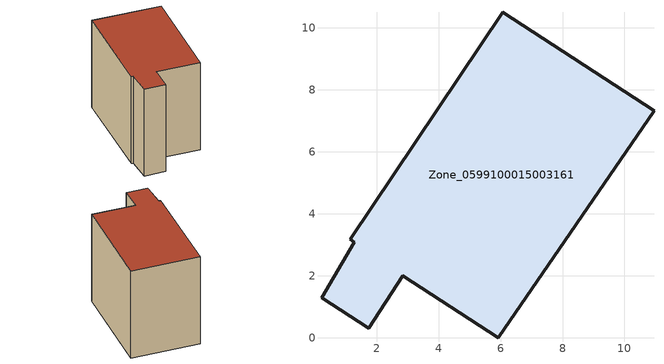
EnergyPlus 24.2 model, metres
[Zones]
Zone_0599100015003161
 floor ground (C_G): 6.06,10.5 10.95,7.32 5.92,0 2.84,2 1.74,0.31 0.22,1.29 1.27,3.08 1.14,3.18 z0.8
 wall outside (C_F): 10.95,7.32 6.06,10.5 1.14,3.18 1.27,3.08 0.22,1.29 1.74,0.31 2.84,2 5.92,0 10.95,7.32 z0.8:8.77
 roof outside (C_R): 1.14,3.18 1.27,3.08 0.22,1.29 1.74,0.31 2.84,2 5.92,0 10.95,7.32 6.06,10.5 z8.77
[BUILDING]
Pand.0599100015003161: North Axis=0; Terrain=City; Loads Convergence Tolerance Value=0.04; Temperature Convergence Tolerance Value=0.4; Solar Distribution=FullExterior; Maximum Number of Warmup Days=25; Minimum Number of Warmup Days=1
[Site:Location]
Rotterdam.The.Hague.AP_ZH_NLD Design_Conditions: Latitude=51.96; Longitude=4.45; Time Zone=1; Elevation=-4.5
[SITE:GROUNDTEMPERATURE:BUILDINGSURFACE]
18, 18, 18, 18, 18, 18, 18, 18, 18, 18, 18, 18
[MATERIAL] Thermal Absorptance=0.9; Solar Absorptance=0.7; Visible Absorptance=0.7
Name | Roughness | Thickness | Conductivity | Density | Specific Heat
G.TI.1965-1974 | MediumSmooth | 0.15 | 0.882353 | 540 | 1210
F.TI.1965-1974 | Rough | 0.3 | 0.697674 | 1920 | 840
R.TI.1965-1974 | MediumRough | 0.2 | 0.232558 | 1500 | 1000
[CONSTRUCTION]
C_G: G.TI.1965-1974
C_F: F.TI.1965-1974
C_R: R.TI.1965-1974
[ZONE]
Zone_0599100015003161: Type=1; Multiplier=1; Ceiling Height=Autocalculate; Volume=Autocalculate; Floor Area=autocalculate; Part of Total Floor Area=Yes
[ZONEINFILTRATION:DESIGNFLOWRATE]
Infil_Zone_0599100015003161: Zone or ZoneList or Space or SpaceList=Zone_0599100015003161; Schedule=AlwaysOn; Design Flow Rate Calculation Method=Flow/Area; Flow Rate per Floor Area=0.003; Constant Term Coefficient=1; Temperature Term Coefficient=0; Velocity Term Coefficient=0; Velocity Squared Term Coefficient=0
[HVACTEMPLATE:ZONE:IDEALLOADSAIRSYSTEM]
Zone_0599100015003161: Maximum Heating Supply Air Temperature=50; Minimum Cooling Supply Air Temperature=13; Maximum Heating Supply Air Humidity Ratio=0.0156; Minimum Cooling Supply Air Humidity Ratio=0.0077; Heating Limit=NoLimit; Cooling Limit=NoLimit; Dehumidification Control Type=ConstantSensibleHeatRatio; Cooling Sensible Heat Ratio=0.7; Dehumidification Setpoint=60; Humidification Control Type=None; Humidification Setpoint=30; Outdoor Air Method=None; Outdoor Air Flow Rate per Person=0.00944; Outdoor Air Flow Rate per Zone Floor Area=0; Outdoor Air Flow Rate per Zone=0; Demand Controlled Ventilation Type=None; Outdoor Air Economizer Type=NoEconomizer; Heat Recovery Type=None; Sensible Heat Recovery Effectiveness=0.7; Latent Heat Recovery Effectiveness=0.65
[ZONECONTROL:THERMOSTAT]
ThermostatControl_Zone_0599100015003161: Zone or ZoneList=Zone_0599100015003161; Control Type Schedule=DualSetpointControlType; Control 1=Thermostat_Zone_0599100015003161; Temperature Difference Between Cutout And Setpoint=0
[THERMOSTATSETPOINT:DUALSETPOINT]
Thermostat_Zone_0599100015003161: Heating Setpoint Temperature Schedule=HeatingSetpoint_Zone_0599100015003161; Cooling Setpoint Temperature Schedule=CoolingSetpoint_Zone_0599100015003161
[SCHEDULE:COMPACT]
HeatingSetpoint_Zone_0599100015003161: Through: 12/31, For: AllDays, Until: 24:00, 21
CoolingSetpoint_Zone_0599100015003161: Through: 12/31, For: AllDays, Until: 24:00, 24
DualSetpointControlType: Through: 12/31, For: AllDays, Until: 24:00, 4
AlwaysOn: Through: 12/31, For: AllDays, Until: 24:00, 1
